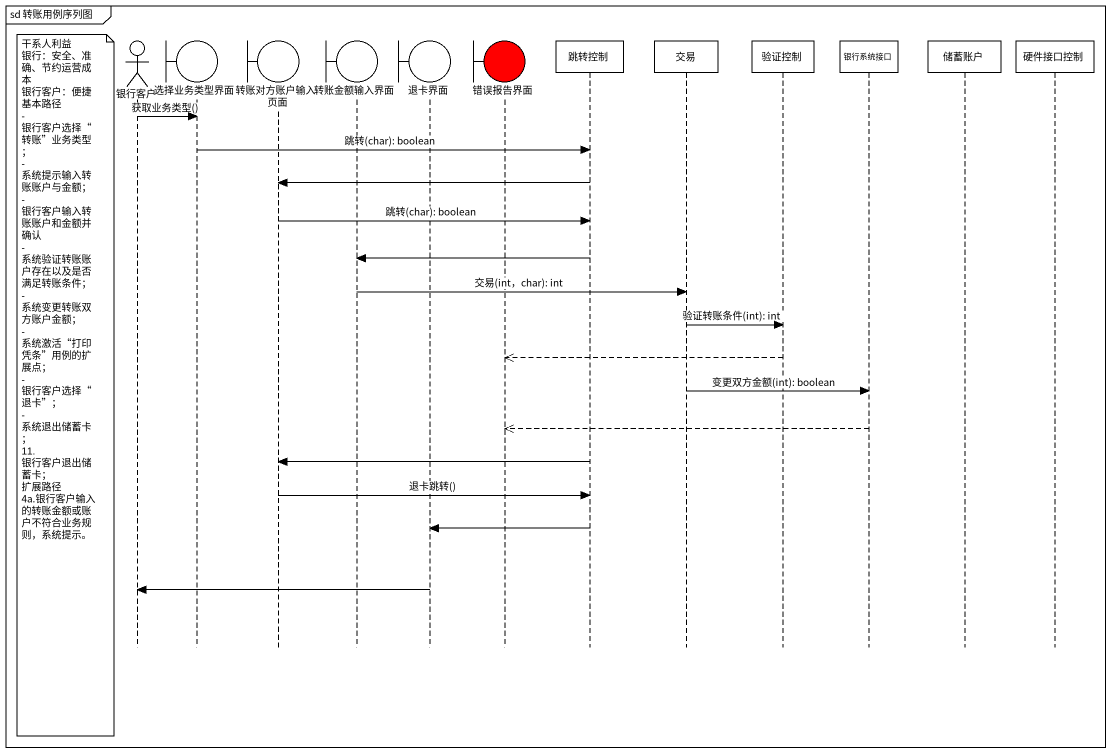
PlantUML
@startuml
mainframe sd 转账用例序列图
hide footbox
actor 银行客户
boundary 选择业务类型界面
boundary 转账对方账户输入页面
boundary 转账金额输入界面
boundary 退卡界面
boundary 错误报告界面 #FF0000
participant 跳转控制
participant 交易
participant 验证控制
participant 银行系统接口
participant 储蓄账户
participant 硬件接口控制

银行客户 -> 选择业务类型界面 : 获取业务类型()
选择业务类型界面 -> 跳转控制 : 跳转(char): boolean
跳转控制 -> 转账对方账户输入页面
转账对方账户输入页面 -> 跳转控制 : 跳转(char): boolean
跳转控制 -> 转账金额输入界面
转账金额输入界面 -> 交易 : 交易(int，char): int
交易 -> 验证控制 : 验证转账条件(int): int
验证控制 -->> 错误报告界面
note left of 银行客户
  干系人利益
  银行：安全、准确、节约运营成本
  银行客户：便捷
  基本路径
  - 银行客户选择“转账”业务类型；
  - 系统提示输入转账账户与金额；
  - 银行客户输入转账账户和金额并确认
  - 系统验证转账账户存在以及是否满足转账条件；
  - 系统变更转账双方账户金额；
  - 系统激活“打印凭条”用例的扩展点；
  - 银行客户选择“退卡”；
  - 系统退出储蓄卡；
  11. 银行客户退出储蓄卡；
  扩展路径
  4a.银行客户输入的转账金额或账户不符合业务规则，系统提示。
end note
交易 -> 银行系统接口 : 变更双方金额(int): boolean
银行系统接口 -->> 错误报告界面
跳转控制 -> 转账对方账户输入页面
转账对方账户输入页面 -> 跳转控制 : 退卡跳转()
跳转控制 -> 退卡界面
退卡界面 -> 银行客户
@enduml
